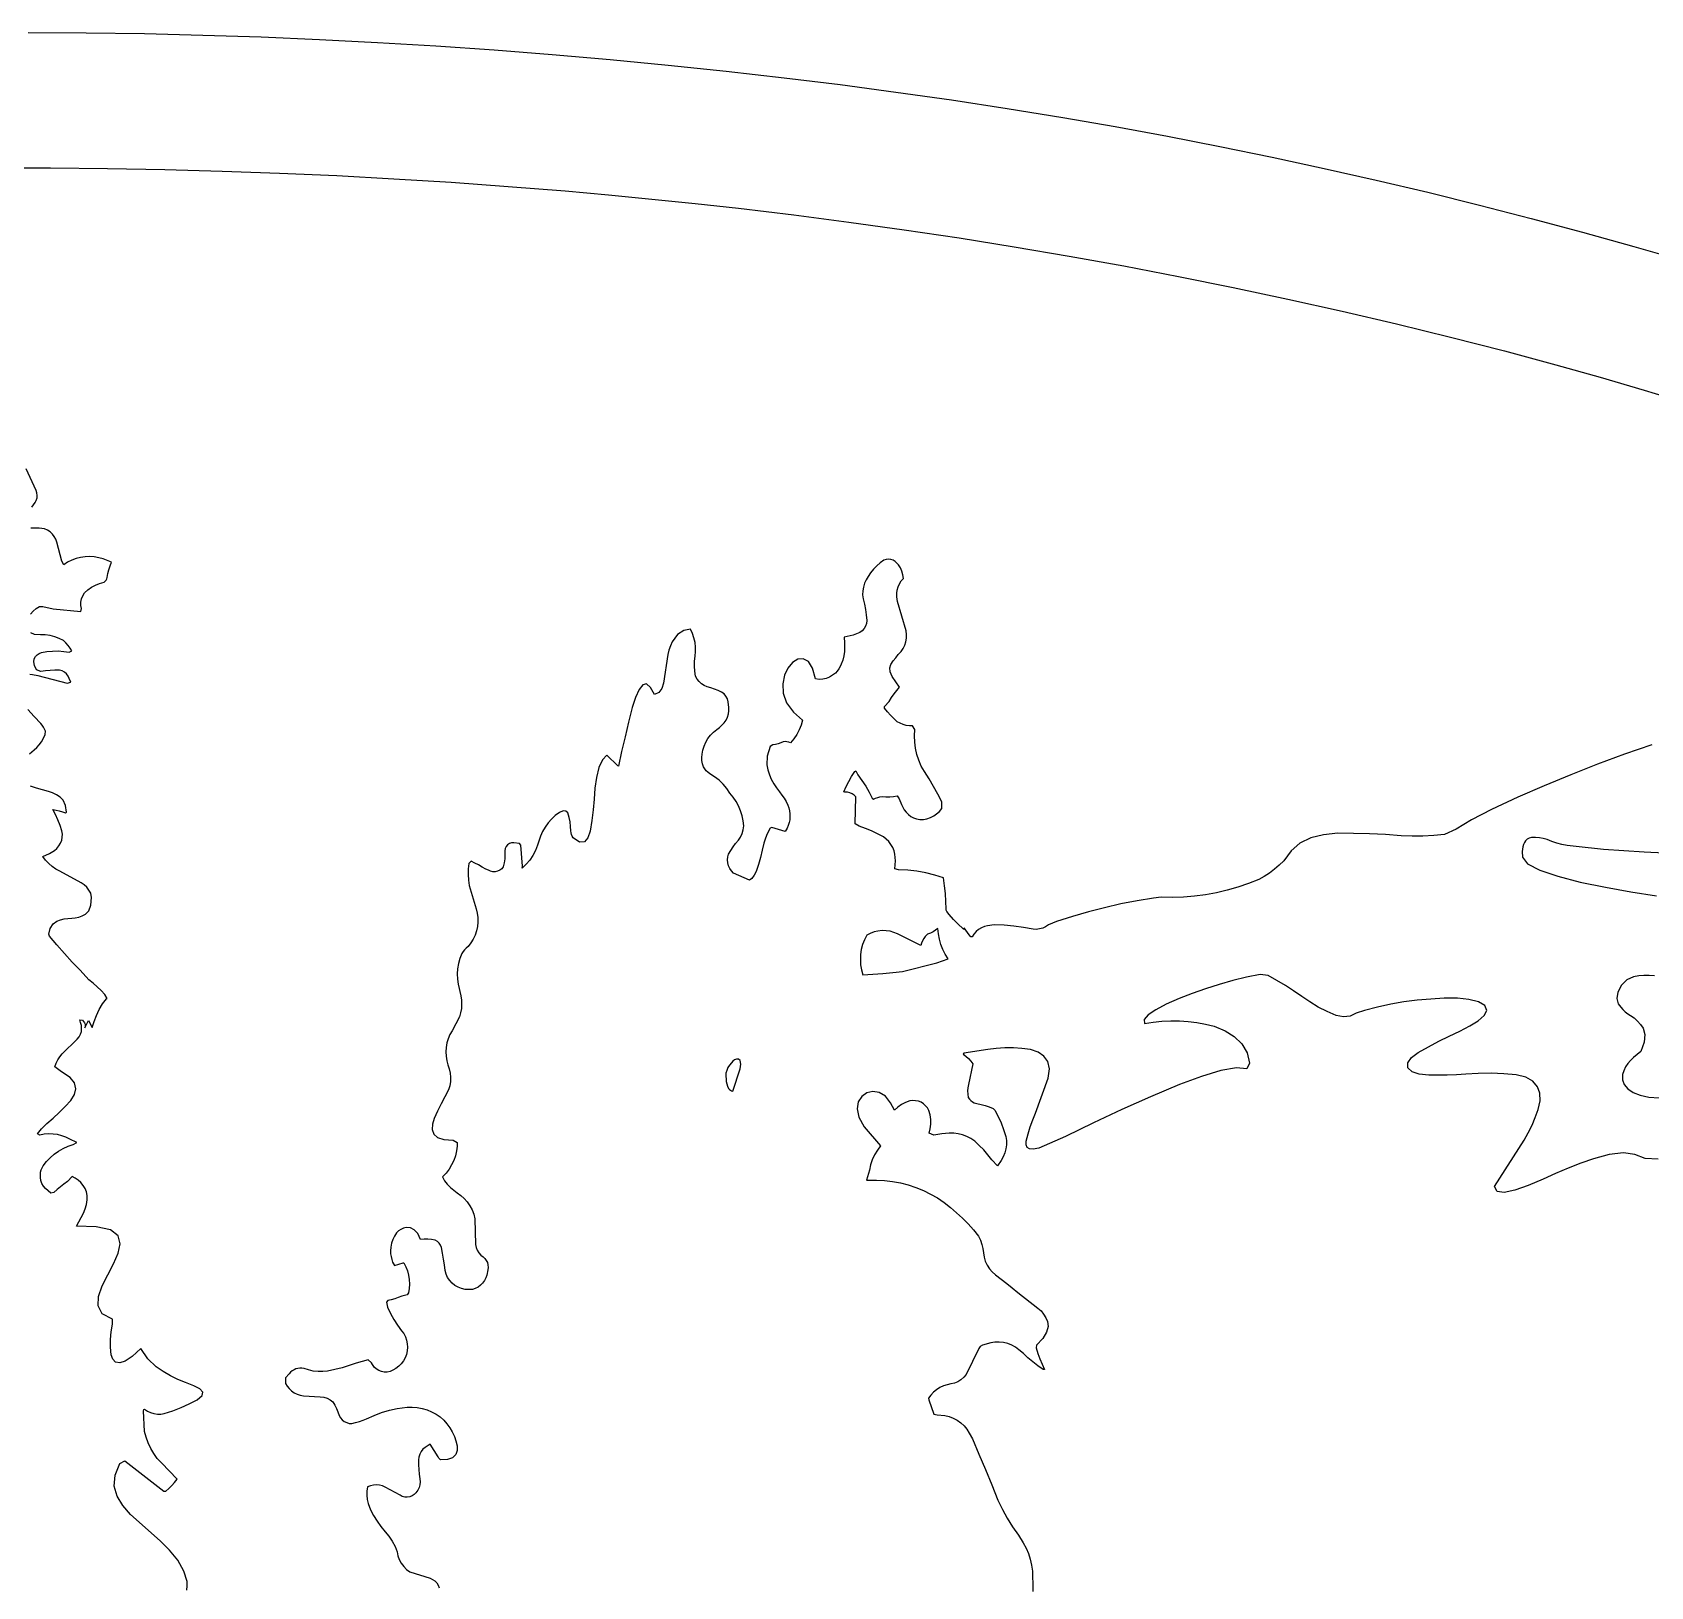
# Model space of a CAD drawing. Extents: x 0.1 to 24.1, y 0.2 to 12.2.
# Drawn here: x 12.19 to 18.16, y 6.47 to 12.21 of the extents above; entities that cross this region are included whole.
import ezdxf

# ---------------------------------------------------------------- set-up
doc = ezdxf.new("R2010")
doc.units = 0
doc.linetypes.add('0', pattern=[0])
doc.layers.add('1', color=7, linetype='0')

msp = doc.modelspace()

# ---------------------------------------------------------------- linework, layer by layer
at = {"layer": '1'}
for points in [[(12.170984, 12.208422), (12.386072, 12.206957), (12.601404, 12.203783), (12.816492, 12.198656), (13.03158, 12.191576), (13.246668, 12.182543), (13.461512, 12.171556), (13.676355, 12.158617), (13.891199, 12.143969), (14.105799, 12.127123), (14.320154, 12.108568), (14.534266, 12.087816), (14.748377, 12.065355), (14.962244, 12.040941), (15.168543, 12.015551), (15.374353, 11.988207), (15.580164, 11.95891), (15.785486, 11.92766), (15.990564, 11.894213), (16.184168, 11.860521), (16.377527, 11.824877), (16.570642, 11.787279), (16.763269, 11.747728), (16.955408, 11.706224), (17.147303, 11.663012), (17.338465, 11.617846), (17.529383, 11.570726), (17.719812, 11.521654), (17.909754, 11.470873), (18.099207, 11.418139), (18.288172, 11.363451)], [(12.042078, 11.707933), (12.253504, 11.707933), (12.46493, 11.70598), (12.676355, 11.702074), (12.887781, 11.696459), (13.098963, 11.68889), (13.310389, 11.679369), (13.521326, 11.668139), (13.732508, 11.654955), (13.943445, 11.639818), (14.154139, 11.622972), (14.314051, 11.608812), (14.473963, 11.593187), (14.633631, 11.576586), (14.793299, 11.558764), (14.9974, 11.534594), (15.201502, 11.508226), (15.405115, 11.479906), (15.608484, 11.449633), (15.811609, 11.417162), (16.014246, 11.382494), (16.216639, 11.345873), (16.418543, 11.307299), (16.620203, 11.266527), (16.821375, 11.223803), (17.022058, 11.178881), (17.222254, 11.132006), (17.421961, 11.083178), (17.62118, 11.032152), (17.811365, 10.980883), (17.974451, 10.935228), (18.137293, 10.887865), (18.299402, 10.838793)], [(12.184412, 10.455004), (12.197107, 10.472338), (12.201502, 10.480639), (12.204187, 10.489672), (12.20492, 10.498949), (12.203699, 10.508471), (12.200525, 10.51726), (12.164392, 10.597338)], [(12.180262, 10.059984), (12.190027, 10.070971), (12.201014, 10.080736), (12.212976, 10.089037), (12.225916, 10.089281), (12.264246, 10.07976), (12.365808, 10.070726), (12.367762, 10.080736), (12.366053, 10.092943), (12.366297, 10.10515), (12.368738, 10.117113), (12.373133, 10.128588), (12.379236, 10.139086), (12.391687, 10.150072), (12.405359, 10.159594), (12.420008, 10.16765), (12.435389, 10.173998), (12.451502, 10.178392), (12.455408, 10.182055), (12.458826, 10.186449), (12.461512, 10.191088), (12.463465, 10.196215), (12.46615, 10.210619), (12.469568, 10.224535), (12.473963, 10.238451), (12.47909, 10.252123), (12.448328, 10.264086), (12.431971, 10.268969), (12.415369, 10.271898), (12.398523, 10.273119), (12.381433, 10.272387), (12.364588, 10.269945), (12.34823, 10.265795), (12.332361, 10.259691), (12.317225, 10.252123), (12.303064, 10.24309), (12.295984, 10.256029), (12.27743, 10.326342), (12.273523, 10.337084), (12.267908, 10.347094), (12.260828, 10.356127), (12.252283, 10.363939), (12.242762, 10.370287), (12.232264, 10.374926), (12.212244, 10.377855), (12.197107, 10.378099), (12.181726, 10.377367)], [(18.165613, 9.578539), (18.065027, 9.543627), (17.965174, 9.506517), (17.866053, 9.467699), (17.767664, 9.426928), (17.670252, 9.384203), (17.573572, 9.339769), (17.500086, 9.301195), (17.443445, 9.266527), (17.400232, 9.24724), (17.360437, 9.242846), (17.320398, 9.240404), (17.280359, 9.24016), (17.24032, 9.242113), (17.181726, 9.246508), (17.123133, 9.249437), (17.064539, 9.251146), (17.005945, 9.25139), (16.953455, 9.246019), (16.906336, 9.234789), (16.866297, 9.215502), (16.834314, 9.186937), (16.820887, 9.168139), (16.806238, 9.150316), (16.790125, 9.133715), (16.772791, 9.118578), (16.754236, 9.104662), (16.734705, 9.092211), (16.714441, 9.081224), (16.676355, 9.065844), (16.637537, 9.052416), (16.59823, 9.040941), (16.558435, 9.03142), (16.517908, 9.024096), (16.477381, 9.018724), (16.436365, 9.015551), (16.39535, 9.01433), (16.354334, 9.015062), (16.326258, 9.012377), (16.265467, 9.002123), (16.205164, 8.990404), (16.145105, 8.976732), (16.085535, 8.961351), (16.026209, 8.944262), (15.967615, 8.925463), (15.937586, 8.913012), (15.927576, 8.90642), (15.91659, 8.901293), (15.904871, 8.898119), (15.892908, 8.896654), (15.880945, 8.897142), (15.845545, 8.903978), (15.8099, 8.908861), (15.774012, 8.912035), (15.738123, 8.913256), (15.712976, 8.909594), (15.701258, 8.906664), (15.690271, 8.902025), (15.680017, 8.895922), (15.67074, 8.888353), (15.662683, 8.87932), (15.656092, 8.86931), (15.651697, 8.868578), (15.644861, 8.87639), (15.638514, 8.884691), (15.63241, 8.89348), (15.627039, 8.902269), (15.628748, 8.896898), (15.626795, 8.896166), (15.621424, 8.899584), (15.604334, 8.916185), (15.587732, 8.933519), (15.571619, 8.951097), (15.562586, 8.962084), (15.561609, 8.964525), (15.560877, 8.966967), (15.560633, 8.969408), (15.560877, 8.972094), (15.559656, 8.999193), (15.557459, 9.02849), (15.554285, 9.057787), (15.550135, 9.08684), (15.517908, 9.097338), (15.485193, 9.105394), (15.45199, 9.111498), (15.418299, 9.115404), (15.384607, 9.116869), (15.37118, 9.120043), (15.373377, 9.149096), (15.370935, 9.173754), (15.367762, 9.186693), (15.362879, 9.1989), (15.356287, 9.210375), (15.34823, 9.220873), (15.338953, 9.23015), (15.328455, 9.238207), (15.306971, 9.249681), (15.284754, 9.26018), (15.262049, 9.269457), (15.2391, 9.277758), (15.224695, 9.286547), (15.227381, 9.385668), (15.220789, 9.392015), (15.213221, 9.397142), (15.204676, 9.400805), (15.195887, 9.402758), (15.186609, 9.403246), (15.182459, 9.404711), (15.191004, 9.423998), (15.200769, 9.443041), (15.211267, 9.461351), (15.222742, 9.479174), (15.226648, 9.482347), (15.234705, 9.467211), (15.249598, 9.446703), (15.263269, 9.425219), (15.275721, 9.403246), (15.287195, 9.380541), (15.292078, 9.377367), (15.299646, 9.381029), (15.307459, 9.383959), (15.31576, 9.385912), (15.32406, 9.386889), (15.337976, 9.386156), (15.351892, 9.3864), (15.365808, 9.387621), (15.37948, 9.389574), (15.386805, 9.379076), (15.39535, 9.357103), (15.405603, 9.338549), (15.412439, 9.329027), (15.42074, 9.320726), (15.430017, 9.31389), (15.440271, 9.308275), (15.451258, 9.304369), (15.462732, 9.301928), (15.47616, 9.30266), (15.489344, 9.305346), (15.502039, 9.30974), (15.514246, 9.315844), (15.525232, 9.323412), (15.535242, 9.332445), (15.543787, 9.342943), (15.544519, 9.367113), (15.529627, 9.395922), (15.513758, 9.424242), (15.497156, 9.452074), (15.479822, 9.479418), (15.468592, 9.499681), (15.459314, 9.520922), (15.452234, 9.542894), (15.447107, 9.565355), (15.444422, 9.588305), (15.443689, 9.611498), (15.445154, 9.634447), (15.436609, 9.648607), (15.424646, 9.648363), (15.412683, 9.649584), (15.401209, 9.652758), (15.390223, 9.657396), (15.379969, 9.6635), (15.367273, 9.675219), (15.35531, 9.687181), (15.343592, 9.699877), (15.332361, 9.712816), (15.333094, 9.719652), (15.349695, 9.738207), (15.358484, 9.752123), (15.367762, 9.765795), (15.377771, 9.778734), (15.388269, 9.79143), (15.360437, 9.82976), (15.353601, 9.847094), (15.352869, 9.86223), (15.356531, 9.87517), (15.365076, 9.887621), (15.374109, 9.899584), (15.383631, 9.911303), (15.393641, 9.922533), (15.401453, 9.933764), (15.407312, 9.945971), (15.411463, 9.958666), (15.41366, 9.972094), (15.413904, 9.985765), (15.412195, 9.999193), (15.380701, 10.106615), (15.37826, 10.124926), (15.378016, 10.137377), (15.37948, 10.149584), (15.382898, 10.161547), (15.388025, 10.172777), (15.394617, 10.183275), (15.402674, 10.192553), (15.400721, 10.205736), (15.396814, 10.218676), (15.391199, 10.230883), (15.383875, 10.242113), (15.378748, 10.249193), (15.372156, 10.255053), (15.364588, 10.259203), (15.356043, 10.261889), (15.347498, 10.262865), (15.338709, 10.261889), (15.330408, 10.259203), (15.316492, 10.249681), (15.303797, 10.238695), (15.292078, 10.226732), (15.28158, 10.213549), (15.272547, 10.199389), (15.264734, 10.187181), (15.258875, 10.174242), (15.254725, 10.160326), (15.252527, 10.146166), (15.252039, 10.131762), (15.253748, 10.117601), (15.258387, 10.097826), (15.262049, 10.077806), (15.265223, 10.057543), (15.26742, 10.037279), (15.266443, 10.026537), (15.263025, 10.016283), (15.257654, 10.007006), (15.25033, 9.998949), (15.241541, 9.992846), (15.217615, 9.982836), (15.18368, 9.975756), (15.184656, 9.954027), (15.185633, 9.938158), (15.1849, 9.922045), (15.182459, 9.906176), (15.178553, 9.890795), (15.172937, 9.875658), (15.169031, 9.866625), (15.163904, 9.85808), (15.158045, 9.850023), (15.151453, 9.842699), (15.141199, 9.834642), (15.129725, 9.828051), (15.117517, 9.823168), (15.104578, 9.820482), (15.091394, 9.81975), (15.078211, 9.821215), (15.067469, 9.861254), (15.0516, 9.885668), (15.032557, 9.895678), (15.012293, 9.893969), (14.992762, 9.882006), (14.975672, 9.861498), (14.962976, 9.834642), (14.956873, 9.802904), (14.95907, 9.768236), (14.971521, 9.732836), (14.99618, 9.698168), (15.030115, 9.669359), (15.024744, 9.651049), (15.017664, 9.633226), (15.008631, 9.616137), (14.998133, 9.600267), (14.98617, 9.585375), (14.979578, 9.587816), (14.972742, 9.589281), (14.965906, 9.589769), (14.958826, 9.589281), (14.949793, 9.585375), (14.940271, 9.582201), (14.93075, 9.57976), (14.920984, 9.577806), (14.909998, 9.572435), (14.899744, 9.53557), (14.898279, 9.503588), (14.902185, 9.485521), (14.907801, 9.467699), (14.914881, 9.450609), (14.92367, 9.434252), (14.93368, 9.418627), (14.945154, 9.403978), (14.954187, 9.392748), (14.962244, 9.380785), (14.969324, 9.368334), (14.975428, 9.35515), (14.97909, 9.344896), (14.981775, 9.334154), (14.983484, 9.323412), (14.983728, 9.312426), (14.982752, 9.301439), (14.980555, 9.290697), (14.977381, 9.280199), (14.97323, 9.270189), (14.965662, 9.257738), (14.916346, 9.273119), (14.910486, 9.269701), (14.903406, 9.256762), (14.897303, 9.243334), (14.891932, 9.229662), (14.887537, 9.215502), (14.881189, 9.18889), (14.874353, 9.162523), (14.867029, 9.1364), (14.858973, 9.110277), (14.851892, 9.096361), (14.843348, 9.084398), (14.83407, 9.078539), (14.775721, 9.104418), (14.768152, 9.11223), (14.761805, 9.121508), (14.75741, 9.131517), (14.75448, 9.142015), (14.753504, 9.153002), (14.75448, 9.163988), (14.75741, 9.174486), (14.764978, 9.188158), (14.773523, 9.201342), (14.783045, 9.213793), (14.793299, 9.225512), (14.801355, 9.237474), (14.807459, 9.250414), (14.811365, 9.26433), (14.813074, 9.27849), (14.811121, 9.297533), (14.807215, 9.316332), (14.801355, 9.334398), (14.794031, 9.352221), (14.784998, 9.369066), (14.7745, 9.384935), (14.762293, 9.399584), (14.75033, 9.416674), (14.736902, 9.432543), (14.72201, 9.446947), (14.705652, 9.459887), (14.688318, 9.471361), (14.680994, 9.476488), (14.674646, 9.482592), (14.669031, 9.489428), (14.664637, 9.49724), (14.660242, 9.508226), (14.657801, 9.519945), (14.657801, 9.531664), (14.659754, 9.543383), (14.662439, 9.558764), (14.666834, 9.573656), (14.672937, 9.587816), (14.68075, 9.601244), (14.690271, 9.613695), (14.701258, 9.624681), (14.713465, 9.634447), (14.72323, 9.642504), (14.732752, 9.650072), (14.741053, 9.659105), (14.747889, 9.669359), (14.753016, 9.680346), (14.756678, 9.692064), (14.758387, 9.704027), (14.758387, 9.716234), (14.755945, 9.73723), (14.752771, 9.747728), (14.7474, 9.757494), (14.74032, 9.765795), (14.731531, 9.772631), (14.718348, 9.778246), (14.705164, 9.783617), (14.691736, 9.7885), (14.678064, 9.79265), (14.667078, 9.797045), (14.657068, 9.803392), (14.648279, 9.811449), (14.641199, 9.820726), (14.635584, 9.831224), (14.63241, 9.849535), (14.630945, 9.86809), (14.631189, 9.8864), (14.633142, 9.904955), (14.635096, 9.922045), (14.635096, 9.939135), (14.633142, 9.956224), (14.629236, 9.97307), (14.623621, 9.989183), (14.616297, 10.004808), (14.591394, 10.000414), (14.568445, 9.984789), (14.558191, 9.972094), (14.549402, 9.958178), (14.542078, 9.943529), (14.536463, 9.927904), (14.532801, 9.912035), (14.516932, 9.80559), (14.510096, 9.786058), (14.499598, 9.771654), (14.484217, 9.764086), (14.46908, 9.789476), (14.454676, 9.803148), (14.440271, 9.79973), (14.426844, 9.782152), (14.41366, 9.753344), (14.401453, 9.716234), (14.388025, 9.662035), (14.374842, 9.607836), (14.362391, 9.553637), (14.350183, 9.499193), (14.347742, 9.499926), (14.307947, 9.539721), (14.291101, 9.522142), (14.278406, 9.493822), (14.269861, 9.457933), (14.263758, 9.417406), (14.260828, 9.377855), (14.256922, 9.338305), (14.252039, 9.298754), (14.24618, 9.259447), (14.237635, 9.234056), (14.224939, 9.219652), (14.207361, 9.21892), (14.183435, 9.234056), (14.180262, 9.24016), (14.177576, 9.246508), (14.175623, 9.253099), (14.174158, 9.259935), (14.17367, 9.276781), (14.171717, 9.293627), (14.168299, 9.310228), (14.163416, 9.326342), (14.15658, 9.333178), (14.146814, 9.334154), (14.132654, 9.327806), (14.117517, 9.316576), (14.103601, 9.303637), (14.090906, 9.289476), (14.07992, 9.274096), (14.070398, 9.257738), (14.062586, 9.240404), (14.056726, 9.222338), (14.051111, 9.206957), (14.043787, 9.187914), (14.03451, 9.169603), (14.023035, 9.152514), (14.009851, 9.136889), (13.994959, 9.122972), (13.995935, 9.130053), (13.989588, 9.206957), (13.985437, 9.213549), (13.964441, 9.216478), (13.956141, 9.21599), (13.948084, 9.213305), (13.941248, 9.208666), (13.935633, 9.202318), (13.931971, 9.19475), (13.930506, 9.186449), (13.931482, 9.171556), (13.930994, 9.156664), (13.928797, 9.141771), (13.925135, 9.127367), (13.919519, 9.120531), (13.912439, 9.11516), (13.904627, 9.111498), (13.895838, 9.109545), (13.887049, 9.109301), (13.878504, 9.111254), (13.870447, 9.114672), (13.861414, 9.118822), (13.847986, 9.126879), (13.834314, 9.134447), (13.820398, 9.141527), (13.806238, 9.148119), (13.798182, 9.140062), (13.79574, 9.119799), (13.795252, 9.099291), (13.796717, 9.078783), (13.799891, 9.058519), (13.825281, 8.972582), (13.829432, 8.956713), (13.831629, 8.940111), (13.831873, 8.923754), (13.830408, 8.907396), (13.82699, 8.891039), (13.821619, 8.875414), (13.814539, 8.860521), (13.80575, 8.846605), (13.795496, 8.833666), (13.788904, 8.827806), (13.782801, 8.821215), (13.777185, 8.814379), (13.772303, 8.807055), (13.765223, 8.788988), (13.760096, 8.770433), (13.756922, 8.75139), (13.755701, 8.732103), (13.756433, 8.712816), (13.759119, 8.693773), (13.768396, 8.651049), (13.770838, 8.635424), (13.77157, 8.619555), (13.770594, 8.60393), (13.767908, 8.588305), (13.763269, 8.573168), (13.736414, 8.522631), (13.728357, 8.508226), (13.72201, 8.49309), (13.717371, 8.477221), (13.714441, 8.461107), (13.713221, 8.444506), (13.713953, 8.428148), (13.716394, 8.411791), (13.720545, 8.395922), (13.725916, 8.381273), (13.729334, 8.365892), (13.730799, 8.350512), (13.73031, 8.334887), (13.727625, 8.319262), (13.72323, 8.304369), (13.70907, 8.27849), (13.695642, 8.252367), (13.682703, 8.225756), (13.670496, 8.1989), (13.664637, 8.177172), (13.663416, 8.157396), (13.669031, 8.140551), (13.682703, 8.127855), (13.705896, 8.120287), (13.740564, 8.118578), (13.755213, 8.110033), (13.755701, 8.096849), (13.75326, 8.078783), (13.748865, 8.060961), (13.742762, 8.043627), (13.734705, 8.027025), (13.725183, 8.0114), (13.713953, 7.996752), (13.701258, 7.983569), (13.708338, 7.9677), (13.718592, 7.955492), (13.730066, 7.944262), (13.742273, 7.93352), (13.754969, 7.923754), (13.768396, 7.914477), (13.781336, 7.903246), (13.792566, 7.890307), (13.802332, 7.876147), (13.810144, 7.86101), (13.816248, 7.844897), (13.820398, 7.828295), (13.82284, 7.733325), (13.825037, 7.722338), (13.828943, 7.712084), (13.834803, 7.702563), (13.842127, 7.694262), (13.850916, 7.687426), (13.857264, 7.681323), (13.862635, 7.674242), (13.866541, 7.666186), (13.868738, 7.657641), (13.869226, 7.648852), (13.86825, 7.640063), (13.864344, 7.620532), (13.860926, 7.609789), (13.855799, 7.59978), (13.849207, 7.590746), (13.84115, 7.58269), (13.832117, 7.576098), (13.822107, 7.570971), (13.811365, 7.567553), (13.797937, 7.566576), (13.78451, 7.567553), (13.771326, 7.570727), (13.758875, 7.57561), (13.747156, 7.582446), (13.736658, 7.590746), (13.727625, 7.600756), (13.720057, 7.611742), (13.714197, 7.62395), (13.710291, 7.636889), (13.708094, 7.658373), (13.705164, 7.679614), (13.701502, 7.700854), (13.697351, 7.722094), (13.693933, 7.730639), (13.688807, 7.738207), (13.682215, 7.744555), (13.674402, 7.749194), (13.660975, 7.752123), (13.647058, 7.753344), (13.633142, 7.7531), (13.619471, 7.751391), (13.609705, 7.773364), (13.59701, 7.787768), (13.58285, 7.795336), (13.567225, 7.796313), (13.557215, 7.793383), (13.547693, 7.788989), (13.539148, 7.783129), (13.53158, 7.775805), (13.523523, 7.764086), (13.517176, 7.751391), (13.512537, 7.737719), (13.509851, 7.723803), (13.508875, 7.709643), (13.509363, 7.698901), (13.511072, 7.688403), (13.513514, 7.677905), (13.516932, 7.667895), (13.523279, 7.6552), (13.555262, 7.665942), (13.55868, 7.665453), (13.566004, 7.650805), (13.571619, 7.635424), (13.575769, 7.619799), (13.578211, 7.603686), (13.578943, 7.587328), (13.577723, 7.570971), (13.575037, 7.554858), (13.571131, 7.546801), (13.550623, 7.542895), (13.537928, 7.537524), (13.525232, 7.532885), (13.512049, 7.528979), (13.498621, 7.526049), (13.493982, 7.519946), (13.498133, 7.502123), (13.508631, 7.47893), (13.520838, 7.456469), (13.534754, 7.435229), (13.550135, 7.414965), (13.557947, 7.404223), (13.564051, 7.392504), (13.568445, 7.380053), (13.571131, 7.366869), (13.571863, 7.353686), (13.570642, 7.340502), (13.567713, 7.327563), (13.563074, 7.315112), (13.556726, 7.303637), (13.54867, 7.292895), (13.539392, 7.283617), (13.528894, 7.275561), (13.517176, 7.269213), (13.50741, 7.264819), (13.496912, 7.262377), (13.48617, 7.262133), (13.475428, 7.263842), (13.465418, 7.267748), (13.456385, 7.273608), (13.448572, 7.280932), (13.438318, 7.296557), (13.426844, 7.306811), (13.38241, 7.295092), (13.356531, 7.286059), (13.330408, 7.278246), (13.303797, 7.27141), (13.276941, 7.265795), (13.259363, 7.264086), (13.241541, 7.264086), (13.223963, 7.266039), (13.206629, 7.269946), (13.189783, 7.275561), (13.182215, 7.276782), (13.174646, 7.276782), (13.167078, 7.275805), (13.159754, 7.273852), (13.152918, 7.270678), (13.146326, 7.266772), (13.140467, 7.261889), (13.13534, 7.256274), (13.121912, 7.240649), (13.121424, 7.220629), (13.127527, 7.210375), (13.135096, 7.201098), (13.143885, 7.192797), (13.153894, 7.185961), (13.164637, 7.18059), (13.176111, 7.176928), (13.18783, 7.174731), (13.249842, 7.171069), (13.262537, 7.16936), (13.274744, 7.165698), (13.286219, 7.160082), (13.296717, 7.152514), (13.303553, 7.140307), (13.309656, 7.127856), (13.315027, 7.11516), (13.31991, 7.101977), (13.324549, 7.093432), (13.330896, 7.086108), (13.338465, 7.080004), (13.347254, 7.07561), (13.356531, 7.072924), (13.366297, 7.072192), (13.380213, 7.07561), (13.394129, 7.079516), (13.407557, 7.084155), (13.420984, 7.089526), (13.448328, 7.101977), (13.47616, 7.112475), (13.504969, 7.12102), (13.534266, 7.127367), (13.552332, 7.130785), (13.570887, 7.132739), (13.589441, 7.132739), (13.607752, 7.13103), (13.626062, 7.127612), (13.643885, 7.122485), (13.660975, 7.115649), (13.677576, 7.107348), (13.69198, 7.096606), (13.705408, 7.084399), (13.717371, 7.071215), (13.728113, 7.056567), (13.737146, 7.041186), (13.744959, 7.024828), (13.750818, 7.007983), (13.755213, 6.990405), (13.755213, 6.972582), (13.749842, 6.957446), (13.738367, 6.945971), (13.719812, 6.939135), (13.693445, 6.937914), (13.687586, 6.943774), (13.685144, 6.949389), (13.655359, 6.995776), (13.636805, 6.984301), (13.628748, 6.976977), (13.622156, 6.968432), (13.617029, 6.958666), (13.613611, 6.948412), (13.611902, 6.93767), (13.612146, 6.920336), (13.613367, 6.903002), (13.615076, 6.885668), (13.617762, 6.868578), (13.618738, 6.857348), (13.617517, 6.846362), (13.614588, 6.835619), (13.609705, 6.82561), (13.603113, 6.816576), (13.596521, 6.809985), (13.588709, 6.805102), (13.57992, 6.801684), (13.570887, 6.800219), (13.561609, 6.800707), (13.552576, 6.803149), (13.544275, 6.807299), (13.489588, 6.837817), (13.479334, 6.842211), (13.468348, 6.845141), (13.457117, 6.845873), (13.445887, 6.845141), (13.4349, 6.842455), (13.424402, 6.838061), (13.421717, 6.82268), (13.421228, 6.807299), (13.422693, 6.791918), (13.426355, 6.776782), (13.435633, 6.754076), (13.446863, 6.732348), (13.459558, 6.711352), (13.473719, 6.691576), (13.489588, 6.672778), (13.503504, 6.656176), (13.515711, 6.63811), (13.525965, 6.618823), (13.534021, 6.598803), (13.536707, 6.58391), (13.54159, 6.56975), (13.54867, 6.556567), (13.557703, 6.54436), (13.568445, 6.533862), (13.580652, 6.525073), (13.655115, 6.500903), (13.664392, 6.496752), (13.672693, 6.490893), (13.679773, 6.483569), (13.685389, 6.475024), (13.689051, 6.465502)], [(12.177332, 9.838549), (12.188074, 9.837328), (12.206629, 9.834398), (12.31576, 9.80559), (12.328699, 9.808764), (12.322596, 9.822435), (12.318689, 9.831713), (12.31283, 9.839769), (12.305262, 9.846117), (12.296473, 9.850756), (12.286707, 9.853197), (12.269617, 9.853197), (12.252527, 9.852465), (12.235437, 9.851), (12.218592, 9.848803), (12.202478, 9.854662), (12.19491, 9.870531), (12.19198, 9.884203), (12.193201, 9.895922), (12.198084, 9.90349), (12.204432, 9.910082), (12.212, 9.915209), (12.220545, 9.918383), (12.240808, 9.922045), (12.26156, 9.924242), (12.282312, 9.924486), (12.30282, 9.923021), (12.323328, 9.920092), (12.333094, 9.924486), (12.32699, 9.935228), (12.319666, 9.945238), (12.311121, 9.954515), (12.301844, 9.962572), (12.285975, 9.970629), (12.269373, 9.976976), (12.252283, 9.981371), (12.234705, 9.983812), (12.216883, 9.984056), (12.195398, 9.984789), (12.181482, 9.991381)], [(12.176844, 9.544847), (12.193689, 9.559496), (12.203455, 9.568285), (12.212488, 9.577806), (12.220301, 9.588549), (12.227137, 9.599779), (12.234217, 9.615892), (12.235437, 9.628832), (12.232019, 9.636156), (12.227869, 9.64348), (12.223475, 9.650316), (12.218592, 9.656908), (12.193933, 9.682543), (12.170008, 9.708666)], [(12.757654, 6.457201), (12.758875, 6.473315), (12.757898, 6.489428), (12.746668, 6.526782), (12.723963, 6.567309), (12.693445, 6.604662), (12.658533, 6.63933), (12.549646, 6.736742), (12.520838, 6.769701), (12.499842, 6.804125), (12.489344, 6.840991), (12.492029, 6.88103), (12.51034, 6.924975), (12.528162, 6.934008), (12.672205, 6.82268), (12.679285, 6.82268), (12.691004, 6.832446), (12.701746, 6.843188), (12.711756, 6.854662), (12.721033, 6.866869), (12.663172, 6.926928), (12.648279, 6.94353), (12.635096, 6.961352), (12.623865, 6.980395), (12.614344, 7.000414), (12.606775, 7.02141), (12.601404, 7.042895), (12.596766, 7.118823), (12.597986, 7.124438), (12.60116, 7.124926), (12.611902, 7.11809), (12.623621, 7.112719), (12.635828, 7.109301), (12.648523, 7.107348), (12.661219, 7.107348), (12.673914, 7.109057), (12.705408, 7.119067), (12.73617, 7.13103), (12.766199, 7.144701), (12.795496, 7.159838), (12.814295, 7.175463), (12.816492, 7.188403), (12.805017, 7.199877), (12.782801, 7.211352), (12.752527, 7.223803), (12.723963, 7.235278), (12.696375, 7.248705), (12.669764, 7.264086), (12.644373, 7.28142), (12.612635, 7.311694), (12.587732, 7.34978), (12.555506, 7.319994), (12.529139, 7.302416), (12.509363, 7.295825), (12.494226, 7.29851), (12.484217, 7.309252), (12.477869, 7.325854), (12.475428, 7.354174), (12.475428, 7.382739), (12.477869, 7.411303), (12.482752, 7.439379), (12.48324, 7.456957), (12.44491, 7.477709), (12.429285, 7.506518), (12.43075, 7.54143), (12.444666, 7.580004), (12.486414, 7.662035), (12.503748, 7.701098), (12.511316, 7.736254), (12.503992, 7.765551), (12.475916, 7.786791), (12.422205, 7.79851), (12.349939, 7.800951), (12.37533, 7.849047), (12.382166, 7.864672), (12.386805, 7.88103), (12.389246, 7.897631), (12.38949, 7.914721), (12.386316, 7.92766), (12.381433, 7.940112), (12.374598, 7.951586), (12.366297, 7.96184), (12.356287, 7.970873), (12.345301, 7.978442), (12.333338, 7.984301), (12.31698, 7.965258), (12.303553, 7.955981), (12.290613, 7.946215), (12.277918, 7.935717), (12.265955, 7.924731), (12.255701, 7.923266), (12.235193, 7.939867), (12.228113, 7.948657), (12.222498, 7.958666), (12.218592, 7.969409), (12.216639, 7.980395), (12.216394, 7.991869), (12.217371, 8.00017), (12.219568, 8.008471), (12.222742, 8.016283), (12.226648, 8.023851), (12.238855, 8.039232), (12.252771, 8.053392), (12.267664, 8.066332), (12.283777, 8.077806), (12.300867, 8.087572), (12.318689, 8.095873), (12.337244, 8.102465), (12.35116, 8.110033), (12.325769, 8.121996), (12.311121, 8.12932), (12.295496, 8.134935), (12.279627, 8.138842), (12.263269, 8.141039), (12.246912, 8.141527), (12.230555, 8.140062), (12.214441, 8.136889), (12.206141, 8.141283), (12.220545, 8.160326), (12.240076, 8.180346), (12.263514, 8.200121), (12.286219, 8.221117), (12.307947, 8.242846), (12.328699, 8.265306), (12.342127, 8.287035), (12.347742, 8.308519), (12.343103, 8.32976), (12.326014, 8.350267), (12.294764, 8.370287), (12.27035, 8.38933), (12.274744, 8.402514), (12.280848, 8.414965), (12.288416, 8.426683), (12.297449, 8.437181), (12.352137, 8.490892), (12.359217, 8.499437), (12.364344, 8.509203), (12.367762, 8.519945), (12.368738, 8.530931), (12.367762, 8.541918), (12.364588, 8.55266), (12.362635, 8.562181), (12.372156, 8.560961), (12.376307, 8.557055), (12.379725, 8.552172), (12.381678, 8.546801), (12.38241, 8.540941), (12.381189, 8.533129), (12.394373, 8.560472), (12.408045, 8.533861), (12.414637, 8.55681), (12.423182, 8.579271), (12.43368, 8.600756), (12.446131, 8.621264), (12.460291, 8.640551), (12.462732, 8.641527), (12.45492, 8.655931), (12.441248, 8.670824), (12.4266, 8.684984), (12.411219, 8.697924), (12.394861, 8.709887), (12.363611, 8.745775), (12.333826, 8.776049), (12.305017, 8.807055), (12.277185, 8.839037), (12.25033, 8.871996), (12.2474, 8.879076), (12.253016, 8.900072), (12.263514, 8.917162), (12.277674, 8.927416), (12.290857, 8.93181), (12.304529, 8.934984), (12.318201, 8.937181), (12.332117, 8.938402), (12.345545, 8.93889), (12.358728, 8.941576), (12.371424, 8.946215), (12.383387, 8.952562), (12.395105, 8.965502), (12.402674, 8.985521), (12.405115, 9.013842), (12.40243, 9.030687), (12.395838, 9.041918), (12.387537, 9.052172), (12.377771, 9.061205), (12.367029, 9.068773), (12.288416, 9.111254), (12.273767, 9.11931), (12.259851, 9.128832), (12.2474, 9.139818), (12.235926, 9.152269), (12.225916, 9.165697), (12.250086, 9.176439), (12.268885, 9.188158), (12.277674, 9.195726), (12.285242, 9.204515), (12.291101, 9.214525), (12.295252, 9.225512), (12.297449, 9.236742), (12.297693, 9.248461), (12.295984, 9.259935), (12.289392, 9.280443), (12.28158, 9.300707), (12.272547, 9.320238), (12.262049, 9.339037), (12.274256, 9.337328), (12.286219, 9.334642), (12.297693, 9.33098), (12.309168, 9.326586), (12.312586, 9.32976), (12.3099, 9.354418), (12.300623, 9.373461), (12.289148, 9.384691), (12.276209, 9.393969), (12.261805, 9.401293), (12.246668, 9.406176), (12.223963, 9.411791), (12.201746, 9.418139), (12.179529, 9.425219)], [(18.287195, 9.17473), (18.136805, 9.182299), (17.986658, 9.19182), (17.953211, 9.194994), (17.919519, 9.198412), (17.886072, 9.202318), (17.852625, 9.206469), (17.833582, 9.209642), (17.814783, 9.214525), (17.796717, 9.220873), (17.778894, 9.228441), (17.764734, 9.232347), (17.750086, 9.234789), (17.735437, 9.23601), (17.720789, 9.235765), (17.712976, 9.233324), (17.705652, 9.229174), (17.699549, 9.223803), (17.694666, 9.217211), (17.691004, 9.209887), (17.689051, 9.20183), (17.687098, 9.184496), (17.688318, 9.162767), (17.706385, 9.139086), (17.751307, 9.115404), (17.817957, 9.092699), (17.901209, 9.071215), (17.994471, 9.052172), (18.087976, 9.035326), (18.182215, 9.020678)], [(18.189051, 8.048265), (18.141199, 8.051195), (18.102869, 8.065355), (18.060144, 8.071947), (18.008387, 8.065599), (17.950281, 8.04973), (17.903162, 8.032885), (17.856287, 8.014818), (17.810144, 7.995532), (17.76449, 7.97478), (17.708338, 7.951342), (17.659266, 7.933764), (17.620447, 7.925219), (17.594568, 7.928881), (17.58407, 7.947924), (17.694178, 8.118822), (17.709314, 8.145922), (17.722986, 8.173754), (17.735193, 8.202318), (17.745691, 8.231371), (17.752527, 8.263109), (17.751795, 8.29143), (17.743494, 8.315844), (17.726648, 8.335619), (17.700037, 8.350512), (17.665125, 8.359789), (17.618494, 8.363695), (17.571619, 8.365404), (17.524744, 8.364672), (17.478113, 8.361498), (17.443933, 8.359789), (17.409998, 8.358568), (17.375818, 8.35808), (17.341639, 8.358324), (17.306482, 8.362474), (17.280359, 8.371264), (17.264246, 8.385912), (17.26449, 8.404222), (17.278406, 8.423265), (17.303308, 8.442308), (17.340906, 8.463305), (17.378992, 8.483324), (17.417322, 8.502367), (17.456385, 8.520678), (17.493738, 8.540209), (17.5245, 8.559496), (17.546473, 8.578783), (17.556726, 8.597582), (17.549402, 8.615648), (17.524988, 8.629564), (17.49032, 8.638353), (17.448084, 8.642748), (17.398523, 8.64226), (17.348963, 8.639574), (17.299402, 8.63518), (17.25033, 8.628832), (17.201502, 8.620287), (17.152918, 8.609789), (17.104822, 8.597582), (17.074305, 8.587328), (17.052332, 8.576586), (17.02743, 8.574144), (16.999842, 8.579271), (16.966394, 8.593676), (16.934168, 8.610033), (16.902918, 8.628588), (16.872889, 8.649096), (16.843103, 8.670092), (16.812586, 8.689867), (16.781336, 8.708422), (16.749353, 8.725756), (16.720057, 8.73015), (16.668787, 8.719652), (16.618006, 8.707445), (16.567713, 8.693529), (16.517908, 8.67766), (16.468592, 8.660326), (16.420008, 8.641039), (16.372156, 8.620043), (16.333826, 8.600023), (16.306238, 8.580736), (16.291834, 8.563402), (16.293055, 8.548754), (16.325037, 8.554125), (16.357019, 8.557787), (16.38949, 8.559496), (16.421717, 8.559008), (16.453943, 8.55681), (16.48617, 8.55266), (16.517908, 8.546556), (16.549402, 8.538744), (16.589685, 8.522631), (16.624109, 8.501146), (16.652185, 8.474291), (16.671228, 8.441332), (16.680017, 8.402269), (16.670496, 8.381517), (16.631678, 8.385668), (16.574549, 8.375658), (16.503016, 8.35393), (16.421228, 8.323412), (16.314783, 8.278246), (16.20907, 8.231371), (16.104334, 8.182543), (16.00033, 8.131762), (15.901941, 8.088305), (15.881922, 8.085375), (15.868494, 8.086596), (15.859705, 8.091722), (15.855555, 8.101244), (15.855799, 8.11516), (15.862635, 8.141527), (15.870447, 8.16765), (15.879725, 8.193529), (15.889978, 8.218676), (15.936853, 8.347826), (15.941248, 8.381762), (15.935633, 8.408373), (15.921473, 8.428881), (15.8995, 8.443529), (15.87118, 8.453295), (15.83993, 8.457445), (15.808435, 8.459398), (15.776941, 8.459398), (15.745447, 8.457445), (15.714197, 8.453539), (15.62533, 8.439867), (15.623621, 8.436449), (15.633387, 8.428637), (15.642664, 8.419847), (15.651209, 8.410326), (15.658777, 8.400316), (15.642176, 8.323412), (15.639978, 8.311693), (15.639002, 8.299974), (15.639734, 8.288012), (15.641687, 8.276293), (15.646082, 8.270189), (15.651209, 8.264574), (15.657312, 8.259935), (15.663904, 8.256517), (15.673426, 8.253344), (15.689051, 8.25017), (15.704432, 8.246019), (15.719568, 8.240892), (15.734217, 8.235033), (15.74032, 8.22893), (15.752527, 8.205736), (15.763269, 8.18181), (15.772547, 8.157396), (15.780359, 8.132494), (15.782557, 8.117113), (15.782801, 8.101732), (15.780848, 8.086351), (15.776941, 8.071459), (15.771082, 8.057299), (15.763269, 8.043871), (15.749353, 8.024096), (15.728357, 8.046312), (15.713953, 8.064623), (15.698816, 8.082201), (15.682703, 8.099047), (15.665857, 8.114916), (15.651941, 8.124193), (15.636805, 8.132006), (15.62118, 8.137865), (15.604822, 8.142015), (15.588221, 8.144213), (15.571375, 8.144457), (15.544519, 8.14226), (15.514246, 8.137377), (15.4974, 8.144213), (15.501795, 8.160814), (15.503992, 8.177904), (15.503748, 8.194994), (15.501307, 8.212084), (15.496424, 8.228441), (15.491297, 8.237474), (15.484461, 8.245775), (15.476648, 8.252611), (15.467615, 8.258226), (15.45785, 8.261889), (15.447596, 8.264086), (15.437098, 8.264574), (15.4266, 8.263109), (15.410486, 8.257738), (15.39535, 8.25017), (15.381433, 8.240404), (15.368982, 8.22893), (15.354822, 8.256762), (15.335779, 8.280687), (15.313318, 8.293871), (15.289637, 8.297777), (15.26742, 8.292894), (15.248621, 8.280199), (15.235682, 8.26018), (15.231287, 8.234301), (15.237635, 8.202806), (15.257166, 8.167162), (15.318445, 8.097582), (15.306238, 8.081713), (15.29574, 8.064623), (15.287439, 8.046312), (15.281092, 8.027269), (15.276941, 8.007738), (15.265711, 7.970873), (15.303553, 7.970385), (15.333094, 7.969164), (15.362635, 7.965746), (15.391932, 7.960375), (15.420496, 7.953051), (15.448816, 7.943774), (15.476404, 7.932543), (15.503016, 7.919604), (15.52865, 7.904955), (15.553308, 7.888354), (15.576746, 7.870287), (15.598963, 7.850512), (15.620691, 7.830248), (15.641687, 7.809008), (15.661463, 7.786791), (15.680262, 7.763842), (15.687098, 7.749194), (15.692225, 7.733813), (15.695642, 7.718188), (15.697596, 7.702075), (15.700037, 7.68645), (15.704676, 7.671313), (15.711512, 7.656909), (15.720057, 7.643725), (15.73031, 7.631762), (15.742273, 7.621264), (15.763269, 7.605639), (15.784266, 7.589526), (15.804529, 7.573168), (15.824793, 7.556323), (15.899256, 7.498461), (15.910486, 7.487963), (15.920252, 7.476), (15.928308, 7.462817), (15.9349, 7.448901), (15.936609, 7.429858), (15.931238, 7.409106), (15.917322, 7.386157), (15.893885, 7.361254), (15.89242, 7.351489), (15.899012, 7.331225), (15.90658, 7.310961), (15.914637, 7.291186), (15.92367, 7.271655), (15.918055, 7.272143), (15.898767, 7.285571), (15.880213, 7.299731), (15.862391, 7.314867), (15.845301, 7.330737), (15.828943, 7.344409), (15.816248, 7.35393), (15.802332, 7.361742), (15.787439, 7.367602), (15.772058, 7.371264), (15.756189, 7.372973), (15.74032, 7.372485), (15.724695, 7.369799), (15.694666, 7.36101), (15.686121, 7.356371), (15.680994, 7.34978), (15.633631, 7.253588), (15.625086, 7.242846), (15.615076, 7.233813), (15.603357, 7.226489), (15.590906, 7.221362), (15.577478, 7.218432), (15.563562, 7.215502), (15.549891, 7.210864), (15.536951, 7.20476), (15.524988, 7.196948), (15.514002, 7.18767), (15.503992, 7.177416), (15.495691, 7.165698), (15.49618, 7.159106), (15.514978, 7.107348), (15.527674, 7.10393), (15.555506, 7.101733), (15.571375, 7.098071), (15.586756, 7.092455), (15.601404, 7.084643), (15.614588, 7.075121), (15.626551, 7.063891), (15.636805, 7.050951), (15.64535, 7.037035), (15.657068, 7.016039), (15.681482, 6.959643), (15.705408, 6.903002), (15.728846, 6.846117), (15.751551, 6.788989), (15.767908, 6.755297), (15.785975, 6.722338), (15.805506, 6.6906), (15.82699, 6.659838), (15.844324, 6.631762), (15.855066, 6.612475), (15.863855, 6.591967), (15.870691, 6.570971), (15.875574, 6.549487), (15.878504, 6.527514), (15.879236, 6.505297), (15.879725, 6.483325), (15.880457, 6.452563)], [(18.174646, 8.725023), (18.155359, 8.726732), (18.136072, 8.726732), (18.116785, 8.725023), (18.097742, 8.721605), (18.07284, 8.709887), (18.053553, 8.690355), (18.040125, 8.664476), (18.036463, 8.641039), (18.041346, 8.62224), (18.050379, 8.609301), (18.058191, 8.600512), (18.06698, 8.592455), (18.076502, 8.585375), (18.086512, 8.579271), (18.100183, 8.569506), (18.112635, 8.558031), (18.123621, 8.545336), (18.133142, 8.53142), (18.139246, 8.508715), (18.137049, 8.480394), (18.124598, 8.445482), (18.097986, 8.423021), (18.086756, 8.412767), (18.076746, 8.401293), (18.068445, 8.388597), (18.061609, 8.374926), (18.056726, 8.360521), (18.056726, 8.341234), (18.063318, 8.323412), (18.076502, 8.307787), (18.096277, 8.294603), (18.122156, 8.284349), (18.154383, 8.277269), (18.192469, 8.27434)]]:
    msp.add_lwpolyline(points, dxfattribs=at)
for points in [[(15.466883, 8.83684), (15.381189, 8.879808), (15.367517, 8.885668), (15.353113, 8.889574), (15.338465, 8.891771), (15.323572, 8.892015), (15.30868, 8.890551), (15.294031, 8.887133), (15.280115, 8.882006), (15.266932, 8.87517), (15.258387, 8.858324), (15.251795, 8.840746), (15.247156, 8.822435), (15.244226, 8.803881), (15.243494, 8.785082), (15.244471, 8.766283), (15.247644, 8.747484), (15.252771, 8.729418), (15.289637, 8.731371), (15.326258, 8.733812), (15.362879, 8.736986), (15.3995, 8.740892), (15.526453, 8.773363), (15.567713, 8.787767), (15.557215, 8.804857), (15.548182, 8.82268), (15.541101, 8.841234), (15.535486, 8.860521), (15.531824, 8.880053), (15.530115, 8.900072), (15.521326, 8.89348), (15.512049, 8.887865), (15.502283, 8.882982), (15.492029, 8.878832), (15.48324, 8.870043), (15.477869, 8.862474), (15.47323, 8.854418), (15.469568, 8.845873)], [(14.767664, 8.403978), (14.76034, 8.395678), (14.754236, 8.3864), (14.750086, 8.376146), (14.7474, 8.365404), (14.746668, 8.354174), (14.747644, 8.343187), (14.748377, 8.334398), (14.750086, 8.325853), (14.753016, 8.317308), (14.756922, 8.309496), (14.760096, 8.305834), (14.763758, 8.30266), (14.767908, 8.300219), (14.772547, 8.298754), (14.799646, 8.38225), (14.80282, 8.399584), (14.799402, 8.413012), (14.793787, 8.417894), (14.785975, 8.417406), (14.77865, 8.414721), (14.772303, 8.410082)]]:
    msp.add_lwpolyline(points, close=True, dxfattribs=at)

doc.saveas('drawing.dxf')
